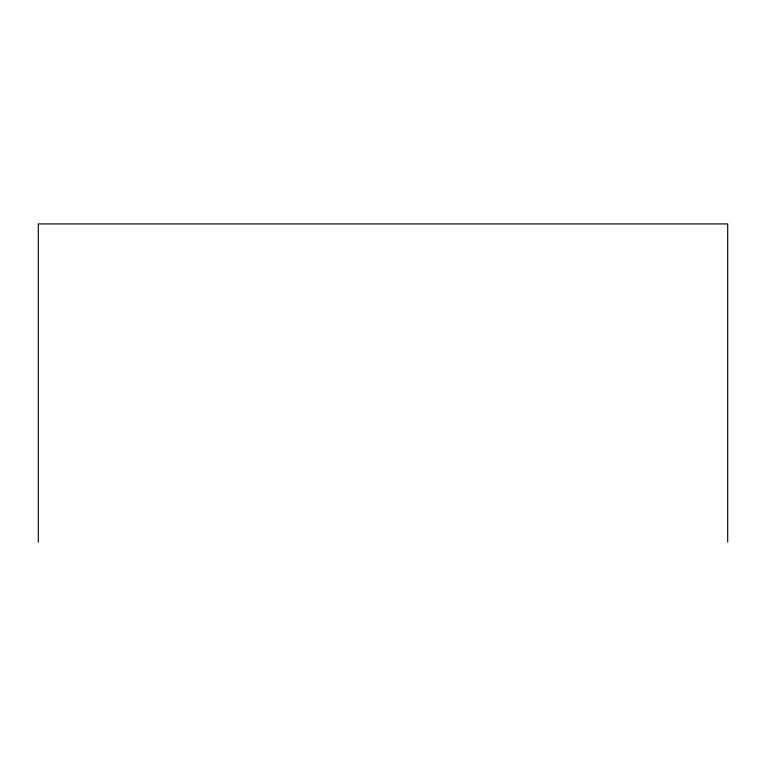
<?xml version="1.0" encoding="UTF-8"?>
<svg xmlns="http://www.w3.org/2000/svg" width="766" height="766" viewBox="0 0 766 766"><rect width="100%" height="100%" fill="white"/><g stroke="black" fill="none" stroke-linecap="round" stroke-linejoin="round"><path stroke-width="1.15" d="M727.7 542.079L727.7 223.921L38.3 223.921L38.3 542.079"/></g></svg>
